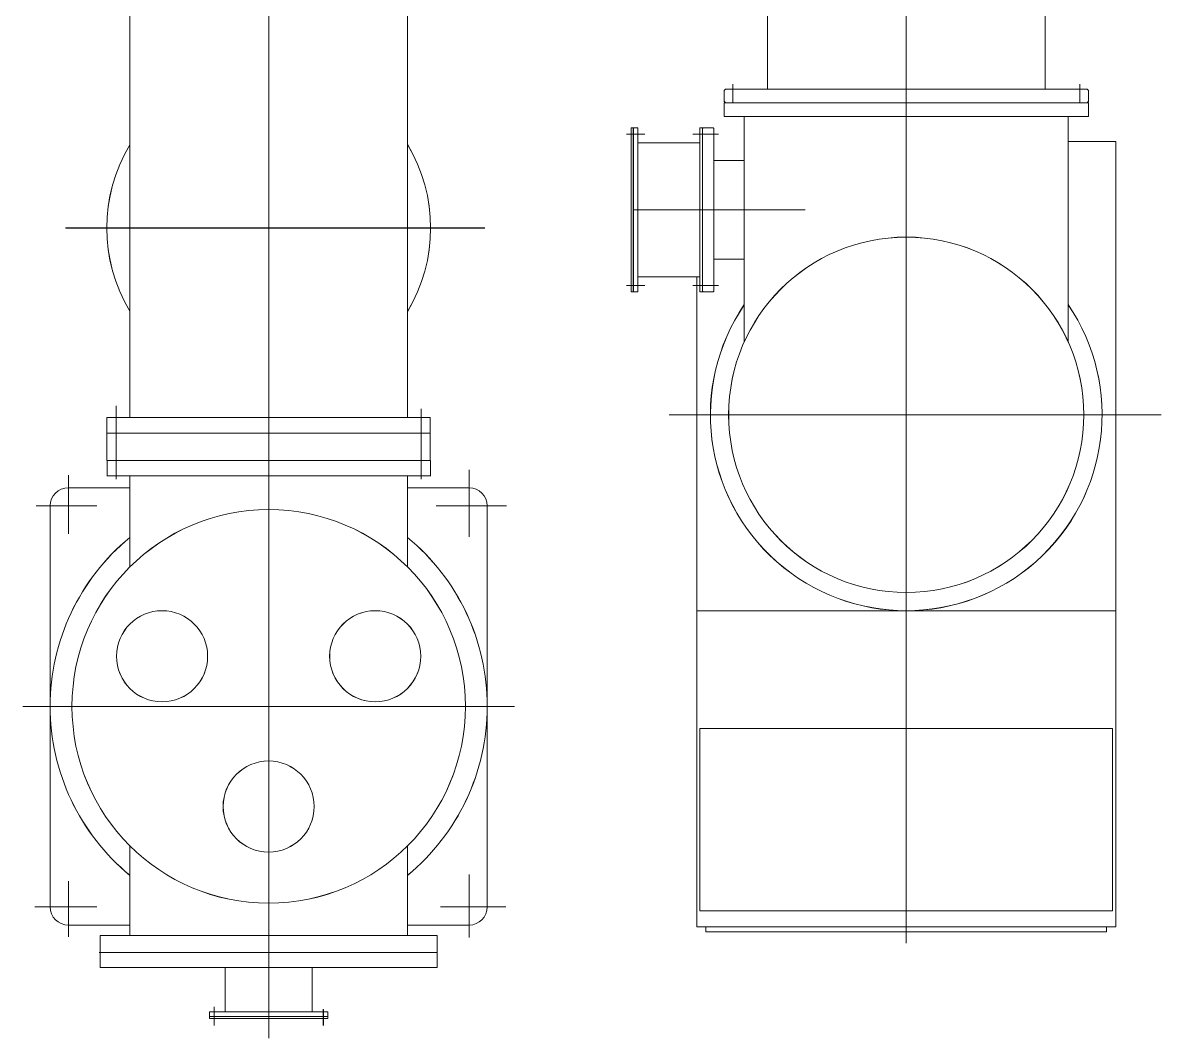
# Model space of a CAD drawing. Header units: millimetres. Extents: x 89978 to 501025, y -351975 to 835730.
# Drawn here: x 142016 to 144515, y -222994 to -220766 of the extents above; entities that cross this region are included whole.
import ezdxf

# ---------------------------------------------------------------- set-up
doc = ezdxf.new("R2010")
doc.units = ezdxf.units.MM
doc.header["$LTSCALE"] = 150
doc.layers.add('------00 Switch Gear_GIS', color=3, linetype='Continuous')

# ---------------------------------------------------------------- blocks, each defined once
blk = doc.blocks.new('X-1F-PLAN$0$GIS(2)')
at = {"layer": '------00 Switch Gear_GIS', "linetype": 'Continuous', "lineweight": 13}
for p, q in [((6878.3, 484.1), (6878.3, 5774.9)), ((5478.3, 5770.6), (5478.3, 275.2)), ((5173.2, 1637.6), (5173.2, 2609.6)), ((5782.8, 1637.6), (5782.8, 2609.6)), ((6573.5, 2568.6), (6573.5, 2358.3)), ((7183.1, 2568.6), (7183.1, 2358.3)), ((6481.3, 2358.6), (6478.3, 2355.6)), ((6478.3, 2331.6), (6478.3, 2355.6)), ((6481.3, 2358.6), (7275.3, 2358.6)), ((6497.3, 2328.6), (6497.3, 2369.1)), ((7259.3, 2328.6), (7259.3, 2369.1)), ((7275.3, 2358.6), (7278.3, 2355.6)), ((7278.3, 2331.6), (7278.3, 2355.6)), ((6478.3, 2331.6), (6481.3, 2328.6)), ((6478.3, 2328.6), (6478.3, 2298.6)), ((6478.3, 2328.6), (7278.3, 2328.6)), ((7278.3, 2331.6), (7275.3, 2328.6)), ((7278.3, 2328.6), (7278.3, 2298.6)), ((6478.3, 2298.6), (7278.3, 2298.6)), ((6522.7, 2298.6), (6522.7, 1803.7)), ((7233.9, 2298.6), (7233.9, 1803.7)), ((6263.9, 2259.6), (6303.9, 2259.6)), ((6274.5, 1913.6), (6274.5, 2273.6)), ((6274.5, 2273.6), (6289, 2273.6)), ((6279, 1913.6), (6279, 2273.6)), ((6289, 1913.6), (6289, 2273.6)), ((6466, 2259.6), (6409.7, 2259.6)), ((6425, 1913.6), (6425, 2273.6)), ((6431, 2273.6), (6425, 2273.6)), ((6431, 1913.6), (6431, 2273.6)), ((6432.6, 2273.6), (6431, 2272)), ((6454.4, 2273.6), (6432.6, 2273.6)), ((6454.4, 2273.6), (6456, 2272)), ((6456, 1915.2), (6456, 2272)), ((6289, 2240.6), (6425, 2240.6)), ((7338.3, 2243.6), (7233.9, 2243.6)), ((7338.3, 519.6), (7338.3, 2243.6)), ((6522.7, 2201.7), (6456, 2201.7)), ((6278.6, 2093.6), (6656.2, 2093.6)), ((5952.9, 2053.6), (5032.5, 2053.6)), ((6522.7, 1985.4), (6456, 1985.4)), ((6263.9, 1927.6), (6303.9, 1927.6)), ((6289, 1946.6), (6425, 1946.6)), ((6466, 1927.6), (6409.7, 1927.6)), ((6418.3, 519.6), (6418.3, 1946.6)), ((6274.5, 1913.6), (6289, 1913.6)), ((6431, 1913.6), (6425, 1913.6)), ((6432.6, 1913.6), (6431, 1915.2)), ((6454.4, 1913.6), (6432.6, 1913.6)), ((6454.4, 1913.6), (6456, 1915.2)), ((5143.3, 1502.4), (5143.3, 1663.1)), ((5813.3, 1502.4), (5813.3, 1656.7)), ((5833, 1637.6), (5123, 1637.6)), ((5123, 1543.6), (5123, 1637.6)), ((5833, 1543.6), (5833, 1637.6)), ((7438.2, 1643.6), (6357.6, 1643.6)), ((5833, 1603.6), (5123, 1603.6)), ((5833.3, 1543.6), (5123, 1543.6)), ((5123.3, 1508.6), (5123.3, 1543.6)), ((5833.3, 1508.6), (5833.3, 1543.6)), ((5038.4, 1510.8), (5038.4, 1382.1)), ((5833.3, 1509.6), (5123.3, 1509.6)), ((5173.5, 1309.7), (5173.5, 1509.6)), ((5783.1, 1309.8), (5783.1, 1509.6)), ((5918.4, 1376.1), (5918.4, 1522.5)), ((5173.6, 1483.6), (5038.4, 1483.6)), ((5918.4, 1483.6), (5783.2, 1483.6)), ((5101.2, 1443.6), (4967.7, 1443.6)), ((4998.4, 1010.2), (4998.4, 1443.6)), ((5846.2, 1443.6), (6000.8, 1443.6)), ((5958.4, 563.6), (5958.4, 1443.6)), ((7338.3, 1213.6), (6418.3, 1213.6)), ((6018.3, 1003.6), (4938.3, 1003.6)), ((4998.4, 563.6), (4998.4, 996.9)), ((7331.3, 955.2), (6425.3, 955.2)), ((6425.3, 955.2), (6425.3, 555.1)), ((7331.3, 555.1), (7331.3, 955.2)), ((5173.5, 697.5), (5173.5, 500.6)), ((5783.1, 697.4), (5783.1, 500.6)), ((5918.4, 496.1), (5918.4, 634.3)), ((5038.4, 498), (5038.4, 620.1)), ((5101.2, 563.6), (4964.6, 563.6)), ((5855.5, 563.6), (5999.2, 563.6)), ((6425.3, 555.1), (7331.3, 555.1)), ((5173.5, 523.6), (5038.2, 523.6)), ((5108.3, 500.6), (5108.3, 430.6)), ((5848.3, 500.6), (5108.3, 500.6)), ((5918.4, 523.6), (5783.1, 523.6)), ((5848.3, 500.6), (5848.3, 430.6)), ((7338.3, 519.6), (6418.3, 519.6)), ((6438.3, 508.6), (6438.3, 519.6)), ((7318.3, 508.6), (6438.3, 508.6)), ((7318.3, 508.6), (7318.3, 519.6)), ((5848.3, 463.6), (5106.4, 463.6)), ((5848.3, 430.6), (5108.3, 430.6)), ((5383, 430.6), (5383, 333.1)), ((5573.6, 333.1), (5573.6, 430.6)), ((5348.3, 318.6), (5348.3, 333.1)), ((5608.3, 333.1), (5348.3, 333.1)), ((5358.3, 303.1), (5358.3, 343.8)), ((5598.3, 303.1), (5598.3, 338.6)), ((5608.3, 318.6), (5608.3, 333.1)), ((5608.3, 322.6), (5348.3, 322.6)), ((5608.3, 318.6), (5348.3, 318.6))]:
    blk.add_line(p, q, dxfattribs=at)
for centre, radius in [((6878.3, 1643.6), 390), ((5478.4, 1003.6), 432), ((5244.2, 1113.6), 100), ((5712.2, 1113.6), 100), ((5478.2, 783.7), 100)]:
    blk.add_circle(centre, radius, dxfattribs=at)
at = {"layer": '------00 Switch Gear_GIS', "linetype": 'Continuous', "lineweight": 13, "extrusion": (0, 0, -1)}
for centre, radius, start, end in [((-5478.3, 2053.6), 355.6, 329.0837, 30.9163), ((-5478.3, 2053.6), 355.6, 148.9111, 211.0889), ((-5918.4, 1443.6), 40, 90, 180), ((-5478.3, 1003.6), 480, 0.0001, 50.58), ((-5478.3, 1003.6), 480, 129.42, 230.5791), ((-5038.4, 563.6), 40, 270, 0), ((-5918.4, 563.6), 40, 180, 270)]:
    blk.add_arc(centre, radius, start, end, dxfattribs=at)
at = {"layer": '------00 Switch Gear_GIS', "linetype": 'Continuous', "lineweight": 13}
for centre, radius, start, end in [((6878.3, 1643.6), 430, 145.7894, 34.2106), ((5038.4, 1443.6), 40, 90, 180), ((5478.3, 1003.6), 480, 180, 230.5809)]:
    blk.add_arc(centre, radius, start, end, dxfattribs=at)

msp = doc.modelspace()

# ---------------------------------------------------------------- linework, layer by layer
at = {"layer": '------00 Switch Gear_GIS', "linetype": 'Continuous', "lineweight": 13}
for p, q in [((142555.6, -217499), (142555.6, -222994.4)), ((143955.6, -222785.5), (143955.6, -217494.7)), ((142250.5, -221632.1), (142250.5, -220660.1)), ((142860.1, -221632.1), (142860.1, -220660.1)), ((143650.8, -220701.1), (143650.8, -220911.3)), ((144260.4, -220701.1), (144260.4, -220911.3)), ((143558.6, -220911.1), (143555.6, -220914.1)), ((143555.6, -220938.1), (143555.6, -220914.1)), ((143558.6, -220911.1), (144352.6, -220911.1)), ((143574.6, -220941.1), (143574.6, -220900.5)), ((144336.6, -220941.1), (144336.6, -220900.5)), ((144352.6, -220911.1), (144355.6, -220914.1)), ((144355.6, -220938.1), (144355.6, -220914.1)), ((143555.6, -220938.1), (143558.6, -220941.1)), ((143555.6, -220941.1), (143555.6, -220971.1)), ((143555.6, -220941.1), (144355.6, -220941.1)), ((144355.6, -220938.1), (144352.6, -220941.1)), ((144355.6, -220941.1), (144355.6, -220971.1)), ((143555.6, -220971.1), (144355.6, -220971.1)), ((143600, -220971.1), (143600, -221465.9)), ((144311.2, -220971.1), (144311.2, -221465.9)), ((143341.2, -221010.1), (143381.2, -221010.1)), ((143351.8, -221356.1), (143351.8, -220996.1)), ((143351.8, -220996.1), (143366.3, -220996.1)), ((143356.3, -221356.1), (143356.3, -220996.1)), ((143366.3, -221356.1), (143366.3, -220996.1)), ((143543.3, -221010.1), (143487, -221010.1)), ((143502.3, -221356.1), (143502.3, -220996.1)), ((143508.3, -220996.1), (143502.3, -220996.1)), ((143508.3, -221356.1), (143508.3, -220996.1)), ((143509.9, -220996.1), (143508.3, -220997.7)), ((143531.7, -220996.1), (143509.9, -220996.1)), ((143531.7, -220996.1), (143533.3, -220997.7)), ((143533.3, -221354.5), (143533.3, -220997.7)), ((143366.3, -221029.1), (143502.3, -221029.1)), ((144415.6, -221026.1), (144311.2, -221026.1)), ((144415.6, -222750.1), (144415.6, -221026.1)), ((143600, -221067.9), (143533.3, -221067.9)), ((143355.9, -221176.1), (143733.5, -221176.1)), ((143030.1, -221216.1), (142109.8, -221216.1)), ((143600, -221284.2), (143533.3, -221284.2)), ((143341.2, -221342.1), (143381.2, -221342.1)), ((143366.3, -221323.1), (143502.3, -221323.1)), ((143543.3, -221342.1), (143487, -221342.1)), ((143495.6, -222750.1), (143495.6, -221323.1)), ((143351.8, -221356.1), (143366.3, -221356.1)), ((143508.3, -221356.1), (143502.3, -221356.1)), ((143509.9, -221356.1), (143508.3, -221354.5)), ((143531.7, -221356.1), (143509.9, -221356.1)), ((143531.7, -221356.1), (143533.3, -221354.5)), ((142220.6, -221767.2), (142220.6, -221606.6)), ((142890.6, -221767.2), (142890.6, -221612.9)), ((142910.3, -221632.1), (142200.3, -221632.1)), ((142200.3, -221726.1), (142200.3, -221632.1)), ((142910.3, -221726.1), (142910.3, -221632.1)), ((144515.5, -221626.1), (143434.8, -221626.1)), ((142910.3, -221666.1), (142200.3, -221666.1)), ((142910.6, -221726.1), (142200.3, -221726.1)), ((142200.6, -221761.1), (142200.6, -221726.1)), ((142910.6, -221761.1), (142910.6, -221726.1)), ((142115.6, -221758.8), (142115.6, -221887.6)), ((142910.6, -221760.1), (142200.6, -221760.1)), ((142250.8, -221960), (142250.8, -221760.1)), ((142860.4, -221959.9), (142860.4, -221760.1)), ((142995.6, -221893.6), (142995.6, -221747.2)), ((142250.8, -221786.1), (142115.6, -221786.1)), ((142995.6, -221786.1), (142860.4, -221786.1)), ((142178.5, -221826.1), (142044.9, -221826.1)), ((142075.6, -222259.4), (142075.6, -221826.1)), ((142923.4, -221826.1), (143078, -221826.1)), ((143035.6, -222706.1), (143035.6, -221826.1)), ((144415.6, -222056.1), (143495.6, -222056.1)), ((143095.6, -222266.1), (142015.5, -222266.1)), ((142075.6, -222706.1), (142075.6, -222272.7)), ((144408.5, -222314.5), (143502.5, -222314.5)), ((143502.5, -222314.5), (143502.5, -222714.5)), ((144408.5, -222714.5), (144408.5, -222314.5)), ((142250.8, -222572.2), (142250.8, -222769.1)), ((142860.4, -222572.2), (142860.4, -222769.1)), ((142995.6, -222773.6), (142995.6, -222635.3)), ((142115.6, -222771.7), (142115.6, -222649.6)), ((142178.5, -222706.1), (142041.8, -222706.1)), ((142932.7, -222706.1), (143076.4, -222706.1)), ((143502.5, -222714.5), (144408.5, -222714.5)), ((142250.8, -222746.1), (142115.4, -222746.1)), ((142995.6, -222746.1), (142860.4, -222746.1)), ((144415.6, -222750.1), (143495.6, -222750.1)), ((143515.6, -222761.1), (143515.6, -222750.1)), ((144395.6, -222761.1), (143515.6, -222761.1)), ((144395.6, -222761.1), (144395.6, -222750.1)), ((142185.6, -222769.1), (142185.6, -222839.1)), ((142925.6, -222769.1), (142185.6, -222769.1)), ((142925.6, -222769.1), (142925.6, -222839.1)), ((142925.6, -222806.1), (142183.7, -222806.1)), ((142925.6, -222839.1), (142185.6, -222839.1)), ((142460.3, -222839.1), (142460.3, -222936.6)), ((142650.9, -222936.6), (142650.9, -222839.1)), ((142425.6, -222951.1), (142425.6, -222936.6)), ((142685.6, -222936.6), (142425.6, -222936.6)), ((142435.6, -222966.5), (142435.6, -222925.8)), ((142675.6, -222966.5), (142675.6, -222931.1)), ((142685.6, -222951.1), (142685.6, -222936.6)), ((142685.6, -222947.1), (142425.6, -222947.1)), ((142685.6, -222951.1), (142425.6, -222951.1))]:
    msp.add_line(p, q, dxfattribs=at)
for centre, radius in [((143955.6, -221626.1), 390), ((142555.6, -222266.1), 432), ((142321.5, -222156.1), 100), ((142789.5, -222156.1), 100), ((142555.5, -222485.9), 100)]:
    msp.add_circle(centre, radius, dxfattribs=at)
at = {"layer": '------00 Switch Gear_GIS', "linetype": 'Continuous', "lineweight": 13, "extrusion": (0, 0, -1)}
for centre, radius, start, end in [((-142555.6, -221216.1), 355.6, 329.0837, 30.9163), ((-142555.6, -221216.1), 355.6, 148.9111, 211.0889), ((-142995.6, -221826.1), 40, 90, 180), ((-142555.6, -222266.1), 480, 0.0001, 50.58), ((-142555.6, -222266.1), 480, 129.42, 230.5791), ((-142115.6, -222706.1), 40, 270, 0), ((-142995.6, -222706.1), 40, 180, 270)]:
    msp.add_arc(centre, radius, start, end, dxfattribs=at)
at = {"layer": '------00 Switch Gear_GIS', "linetype": 'Continuous', "lineweight": 13}
for centre, radius, start, end in [((143955.6, -221626.1), 430, 145.7894, 34.2106), ((142115.6, -221826.1), 40, 90, 180), ((142555.6, -222266.1), 480, 180, 230.5809)]:
    msp.add_arc(centre, radius, start, end, dxfattribs=at)

# ---------------------------------------------------------------- block references
at = {"layer": '------00 Switch Gear_GIS', "color": 3}
msp.add_blockref('X-1F-PLAN$0$GIS(2)', (137077.2, -223269.6), dxfattribs=at)

doc.saveas('drawing.dxf')
